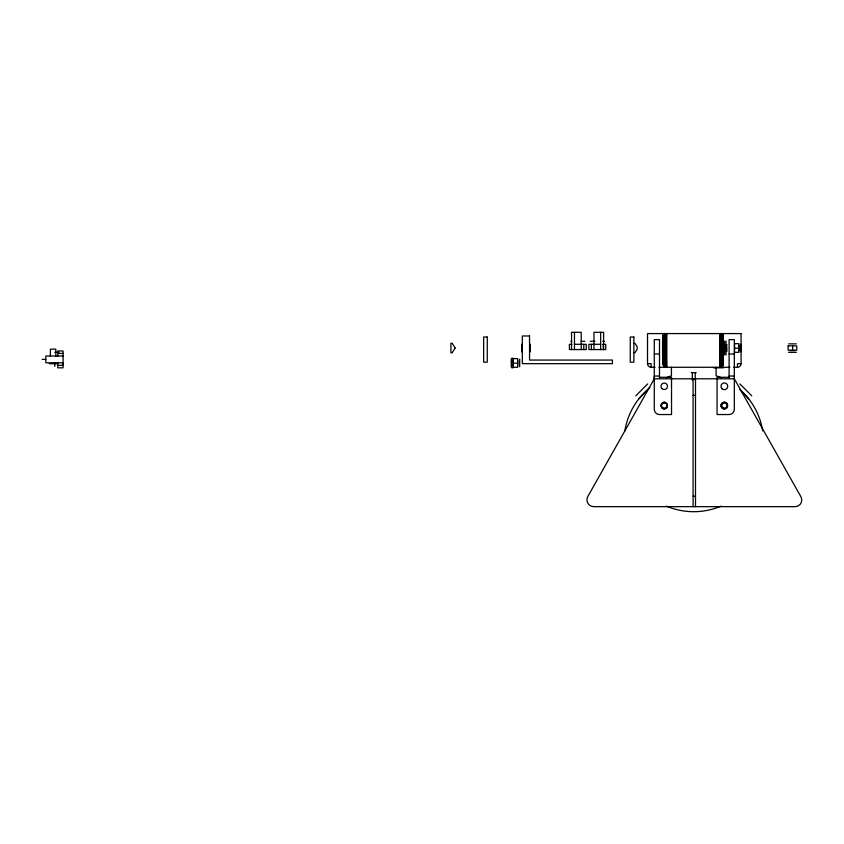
<?xml version="1.0" encoding="UTF-8"?>
<svg xmlns="http://www.w3.org/2000/svg" width="844" height="844" viewBox="0 0 844 844"><rect width="100%" height="100%" fill="white"/><g stroke="black" fill="none" stroke-linecap="round" stroke-linejoin="round"><path stroke-width="1.27" d="M50.397 356.073L50.397 349.142L55.809 349.142L55.809 356.073M57.846 356.031L57.846 350.977L63.068 350.977L63.068 367.826L57.846 367.826L57.846 362.772M654.279 378.798L734.322 378.798L800.945 496.789A6.615 6.615 0 0 1 795.185 506.653L593.733 506.653A6.805 6.805 0 0 1 587.814 496.504L654.279 378.798L654.279 376.034L659.502 376.034M695.213 379.948L695.213 372.626M792.632 350.207L792.632 345.882M663.162 344.753L666.771 344.246M723.382 351.209L719.774 351.653M663.162 345.238L666.771 344.816M723.382 350.714L719.774 351.093M663.162 345.734L666.771 345.386M723.392 350.197L719.774 350.524M722.643 365.863L723.266 364.597A2.627 1.857 -90 0 0 723.392 363.669A4.136 3.809 0 0 1 722.643 365.863L721.778 366.665A6.668 4.716 90 0 1 719.774 367.267A3.513 3.228 0 0 0 722.485 366.043M638.855 398.864L649.49 387.966M635.796 395.815L647.696 383.914M663.173 346.209L666.771 345.956M723.361 349.732L719.774 349.954M663.173 346.715L666.771 346.525M723.361 349.226L719.774 349.384M663.173 347.211L666.771 347.095M723.361 348.72L719.774 348.815M663.173 347.717L666.771 347.665M723.361 348.213L719.774 348.234M741.074 333.58L647.527 333.58L647.517 363.669A3.608 3.608 0 0 0 651.125 367.277L655.049 367.277M570.776 341.271L571.726 341.271M581.147 341.271L584.903 341.271M590.251 341.271L594.893 341.271M602.721 341.271L604.378 341.271M633.865 343.424L635.026 343.424L637.136 346.757L637.136 349.226L635.026 352.665L633.865 352.665M788.676 343.867L796.303 343.867M571.884 344.341L569.415 344.341L569.415 349.564L586.264 349.564L586.264 344.341L574.469 344.268M600.675 344.268L588.89 344.341L588.89 349.564L605.739 349.564L605.739 344.341L602.721 344.341M724.595 344.658L726.705 344.658M724.595 344.774L726.705 344.774M724.595 345.101L726.705 345.101M724.595 345.639L726.705 345.639M724.595 345.966L726.705 345.966M724.595 346.335L726.705 346.441M724.595 347.032L726.705 347.148M719.774 347.665L723.382 347.717M724.595 347.686L726.705 347.686M724.595 348.023L726.705 348.023M666.771 348.234L663.194 348.213M734.565 348.192L738.901 348.192M724.595 348.361L726.705 348.361M724.595 348.899L726.705 348.899M724.595 349.015L726.705 349.015M724.595 349.606L726.705 349.606M724.595 349.711L726.705 349.711M724.595 350.081L726.705 350.081M724.595 350.408L726.705 350.408M789.784 350.566L795.196 350.566M724.595 350.946L726.705 350.946M724.595 351.273L726.705 351.273M724.595 351.389L726.705 351.389M54.776 352.338L58.985 352.338M788.644 352.349L796.335 352.349M57.846 353.446L63.068 353.446M654.279 354.005L659.502 354.005M729.1 354.005L734.322 354.005M63.068 356.031L45.808 356.031L45.808 362.772L63.068 362.772L63.068 365.357L57.846 365.357M513.004 358.194L511.802 358.194L511.802 367.826L513.004 367.826M42.2 359.396L45.808 359.396M513.342 363.152L517.678 363.152M647.527 363.669L651.125 363.669L651.125 367.267M741.074 363.669L737.466 363.669L737.466 367.267L733.541 367.277M49.258 363.711L56.949 363.711M658.953 367.277L729.891 367.277M713.496 367.826L723.466 367.826M691.352 372.626L696.205 372.626M729.1 376.034L734.322 376.034M659.502 377.289L671.529 377.289L671.529 414.541L659.565 414.541A5.286 5.286 0 0 1 654.279 409.256L654.279 339.626L659.502 339.626L659.502 377.637M729.1 377.289L717.062 377.289L717.062 414.541L729.026 414.541A5.286 5.286 0 0 0 734.322 409.256L734.322 339.626L729.1 339.626L729.1 377.637M693.093 395.361L695.498 395.361M693.093 496.145L695.498 496.145M719.774 346.525L723.382 346.715M719.774 347.095L723.382 347.211M666.771 348.815L663.236 348.73M666.771 349.384L663.236 349.237M719.774 344.816L723.392 345.238M719.774 345.386L723.392 345.734M719.774 345.956L723.382 346.209M666.771 349.954L663.236 349.743M666.771 350.524L663.162 350.197M666.771 351.093L663.173 350.714M719.774 344.246L723.392 344.753M666.771 351.653L663.194 351.241M739.766 389.432L748.702 398.874M739.861 383.925L751.761 395.825M664.059 366.043L664.766 366.665A6.668 4.716 -90 0 0 666.771 367.267A3.513 3.228 0 0 1 664.07 366.043L663.289 364.597A2.627 1.857 -90 0 1 663.162 363.669L663.162 333.58M741.074 333.58L741.074 363.669A3.608 3.608 0 0 1 737.466 367.277M740.905 344.225L740.905 351.864M738.901 345.333L738.901 350.756M726.03 340.976L726.03 355.102M724.595 341.155L724.595 354.891M723.392 333.58L723.392 364.376A3.608 2.49 0 0 1 719.774 366.866M716.113 367.277L716.113 375.802L718.782 376.74A69.788 69.788 0 0 1 721.05 377.658M695.498 378.798L695.498 506.653M693.093 378.798L693.093 506.653M692.333 372.626L692.333 379.948M671.434 367.277L671.434 375.802L668.764 376.74A69.788 69.788 0 0 0 666.507 377.658M662.572 340.976L662.572 355.102M603.608 349.564L603.608 332.304L593.944 332.304L593.944 349.564M603.27 344.341L603.27 349.564M600.675 332.304L600.675 349.564M591.359 344.341L591.359 349.564M583.795 344.341L583.795 349.564M581.21 349.564L581.21 332.304L571.546 332.304L571.546 349.564M574.469 332.304L574.469 349.564M530.211 344.225L530.211 351.864M521.729 344.204L521.729 351.885M519.682 359.196L519.682 366.823M517.678 360.304L517.678 365.716M513.342 360.304L513.342 365.716M512.983 360.304L512.983 365.716M511.2 359.164L511.2 366.855M54.776 362.931L54.776 366.465M721.05 506.147A69.788 69.788 0 0 1 666.507 506.147M624.845 430.978A69.788 69.788 0 0 1 649.848 387.66M740.473 390.033A69.788 69.788 0 0 1 762.712 430.978M719.774 340.892A3.608 0.95 0 0 1 723.392 341.841M719.774 340.343A3.608 1.023 0 0 1 723.392 341.356M719.774 341.44A3.608 0.876 0 0 1 723.392 342.316M719.774 342.558A3.608 0.728 0 0 1 723.392 343.286M719.774 341.999A3.608 0.802 0 0 1 723.392 342.801M719.774 343.118A3.608 0.654 0 0 1 723.392 343.772M719.774 343.687A3.608 0.58 0 0 1 723.392 344.257M666.771 357.74A3.608 1.287 0 0 1 663.162 356.453M666.771 357.202A3.608 1.213 0 0 1 663.162 355.989M723.392 363.268A3.608 2.321 0 0 1 719.774 365.589M723.392 362.888A3.608 2.268 0 0 1 719.774 365.146M723.392 364.017A3.608 2.437 0 0 1 719.774 366.454M666.771 356.664A3.608 1.139 0 0 1 663.162 355.524M723.392 362.498A3.608 2.205 0 0 1 719.774 364.703M723.392 362.097A3.608 2.142 0 0 1 719.774 364.239M666.771 356.115A3.608 1.066 0 0 1 663.162 355.05M723.392 363.648A3.608 2.384 0 0 1 719.774 366.022M723.392 361.696A3.608 2.078 0 0 1 719.774 363.775M723.392 361.285A3.608 2.015 0 0 1 719.774 363.31M723.392 360.873A3.608 1.962 0 0 1 719.774 362.836M723.392 360.451A3.608 1.888 0 0 1 719.774 362.35M723.392 360.029A3.608 1.825 0 0 1 719.774 361.854M723.392 359.597A3.608 1.762 0 0 1 719.774 361.359M723.392 359.164A3.608 1.699 0 0 1 719.774 360.863M723.392 358.721A3.608 1.625 0 0 1 719.774 360.356M723.392 358.278A3.608 1.561 0 0 1 719.774 359.839M723.392 357.824A3.608 1.488 0 0 1 719.774 359.322M723.392 357.371A3.608 1.424 0 0 1 719.774 358.795M723.392 356.917A3.608 1.35 0 0 1 719.774 358.267M723.392 356.453A3.608 1.287 0 0 1 719.774 357.74M723.392 355.989A3.608 1.213 0 0 1 719.774 357.202M723.392 355.524A3.608 1.139 0 0 1 719.774 356.664M723.392 355.05A3.608 1.066 0 0 1 719.774 356.115M723.392 354.575A3.608 0.992 0 0 1 719.774 355.567M723.392 354.1A3.608 0.928 0 0 1 719.774 355.018M723.392 353.615A3.608 0.855 0 0 1 719.774 354.469M723.392 353.13A3.608 0.781 0 0 1 719.774 353.91M723.392 352.644A3.608 0.707 0 0 1 719.774 353.351M723.392 352.159A3.608 0.622 0 0 1 719.774 352.792M723.392 351.674A3.608 0.549 0 0 1 719.774 352.222M663.162 341.841A3.608 0.95 0 0 1 666.771 340.892M663.162 341.356A3.608 1.023 0 0 1 666.771 340.343M663.162 342.316A3.608 0.876 0 0 1 666.771 341.44M663.162 343.286A3.608 0.728 0 0 1 666.771 342.558M663.162 342.801A3.608 0.802 0 0 1 666.771 341.999M663.162 343.772A3.608 0.654 0 0 1 666.771 343.118M663.162 344.257A3.608 0.58 0 0 1 666.771 343.687M666.771 365.589A3.608 2.321 0 0 1 663.162 363.268M666.771 365.146A3.608 2.268 0 0 1 663.162 362.888M666.771 366.866A3.608 2.49 0 0 1 663.162 364.376M666.771 366.454A3.608 2.437 0 0 1 663.162 364.017M663.901 365.863A4.136 3.809 0 0 1 663.162 363.669M666.771 364.703A3.608 2.205 0 0 1 663.162 362.498M666.771 364.239A3.608 2.142 0 0 1 663.162 362.097M666.771 366.022A3.608 2.384 0 0 1 663.162 363.648M666.771 363.775A3.608 2.078 0 0 1 663.162 361.696M666.771 363.31A3.608 2.015 0 0 1 663.162 361.285M666.771 362.836A3.608 1.962 0 0 1 663.162 360.873M666.771 362.35A3.608 1.888 0 0 1 663.162 360.451M666.771 361.854A3.608 1.825 0 0 1 663.162 360.029M666.771 361.359A3.608 1.762 0 0 1 663.162 359.597M666.771 360.863A3.608 1.699 0 0 1 663.162 359.164M666.771 360.356A3.608 1.625 0 0 1 663.162 358.721M666.771 359.839A3.608 1.561 0 0 1 663.162 358.278M666.771 359.322A3.608 1.488 0 0 1 663.162 357.824M666.771 358.795A3.608 1.424 0 0 1 663.162 357.371M666.771 358.267A3.608 1.35 0 0 1 663.162 356.917M719.774 338.18A3.608 1.308 0 0 1 723.392 339.478M719.774 337.642A3.608 1.371 0 0 1 723.392 339.024M719.774 339.256A3.608 1.161 0 0 1 723.392 340.417M719.774 338.708A3.608 1.234 0 0 1 723.392 339.942M719.774 335.574A3.608 1.646 0 0 1 723.392 337.22M719.774 335.068A3.608 1.72 0 0 1 723.392 336.788M719.774 339.794A3.608 1.087 0 0 1 723.392 340.881M719.774 334.562A3.608 1.783 0 0 1 723.392 336.345M719.774 336.081A3.608 1.583 0 0 1 723.392 337.663M719.774 334.076A3.608 1.846 0 0 1 723.392 335.923M719.774 333.58A3.608 1.878 0 0 1 723.392 335.469M719.774 337.115A3.608 1.445 0 0 1 723.392 338.571M719.774 336.598A3.608 1.519 0 0 1 723.392 338.117M666.771 355.567A3.608 0.992 0 0 1 663.162 354.575M666.771 355.018A3.608 0.928 0 0 1 663.162 354.1M666.771 354.469A3.608 0.855 0 0 1 663.162 353.615M666.771 353.91A3.608 0.781 0 0 1 663.162 353.13M666.771 353.351A3.608 0.707 0 0 1 663.162 352.644M666.771 352.792A3.608 0.622 0 0 1 663.162 352.159M666.771 352.222A3.608 0.549 0 0 1 663.162 351.674M663.162 339.478A3.608 1.308 0 0 1 666.771 338.18M663.162 339.024A3.608 1.371 0 0 1 666.771 337.642M663.162 340.417A3.608 1.161 0 0 1 666.771 339.256M663.162 339.942A3.608 1.234 0 0 1 666.771 338.708M663.162 337.22A3.608 1.646 0 0 1 666.771 335.574M663.162 336.788A3.608 1.72 0 0 1 666.771 335.068M663.162 340.881A3.608 1.087 0 0 1 666.771 339.794M663.162 336.345A3.608 1.783 0 0 1 666.771 334.562M663.162 337.663A3.608 1.583 0 0 1 666.771 336.081M663.162 335.923A3.608 1.846 0 0 1 666.771 334.076M663.162 338.571A3.608 1.445 0 0 1 666.771 337.115M663.162 338.117A3.608 1.519 0 0 1 666.771 336.598M667.161 407.251A3.376 3.376 0 0 1 666.623 407.947M665.114 408.823A3.376 3.376 0 0 1 663.363 408.823M663.363 402.314A3.376 3.376 0 0 1 665.114 402.314M727.169 407.188A3.239 3.239 0 0 1 726.652 407.863M725.196 408.696A3.239 3.239 0 0 1 722.738 408.38M721.546 407.188A3.239 3.239 0 0 1 721.219 406.407M721.219 404.73A3.239 3.239 0 0 1 721.546 403.949M722.063 403.274A3.239 3.239 0 0 1 725.196 402.43M725.977 402.757A3.239 3.239 0 0 1 727.169 403.949M513.342 358.626L513.342 367.277L517.678 367.277L517.678 358.626L513.342 358.626M734.565 343.666L734.565 352.317L738.901 352.317L738.901 343.666L734.565 343.666M788.106 345.882L788.106 350.207L796.768 350.207L796.768 345.882L788.106 345.882M455.127 347.971L452.12 352.855L450.918 352.855L450.918 343.234L452.12 343.234L455.127 347.971M529.547 335.986L522.331 335.986L522.331 363.669L612.428 363.669L612.428 360.061L529.547 360.061L529.547 335.986M487.262 337.02L483.654 337.02L483.654 362.171L487.262 362.171L487.262 337.02M633.865 337.02L630.257 337.02L630.257 362.171L633.865 362.171L633.865 337.02M661.949 388.609A3.239 3.239 0 0 0 667.372 387.153A3.239 3.239 0 0 0 663.395 383.176A3.239 3.239 0 0 0 661.949 388.609M662.329 407.483A2.711 2.711 0 0 0 666.855 406.27A2.711 2.711 0 0 0 663.542 402.947A2.711 2.711 0 0 0 662.329 407.483M661.949 407.863A3.239 3.239 0 0 0 667.372 406.407A3.239 3.239 0 0 0 663.395 402.43A3.239 3.239 0 0 0 661.949 407.863M721.968 388.694A3.376 3.376 0 0 0 727.612 387.185A3.376 3.376 0 0 0 723.487 383.06A3.376 3.376 0 0 0 721.968 388.694M722.443 407.483A2.711 2.711 0 0 0 726.969 406.27A2.711 2.711 0 0 0 723.656 402.947A2.711 2.711 0 0 0 722.443 407.483M721.968 407.947A3.376 3.376 0 0 0 727.612 406.439A3.376 3.376 0 0 0 723.487 402.314A3.376 3.376 0 0 0 721.968 407.947M722.633 408.032A3.007 3.007 0 0 0 727.359 405.827A3.007 3.007 0 0 0 723.086 402.841A3.007 3.007 0 0 0 722.633 408.032M662.466 408.032A3.007 3.007 0 0 0 667.193 405.827A3.007 3.007 0 0 0 662.92 402.841A3.007 3.007 0 0 0 662.466 408.032"/></g></svg>
